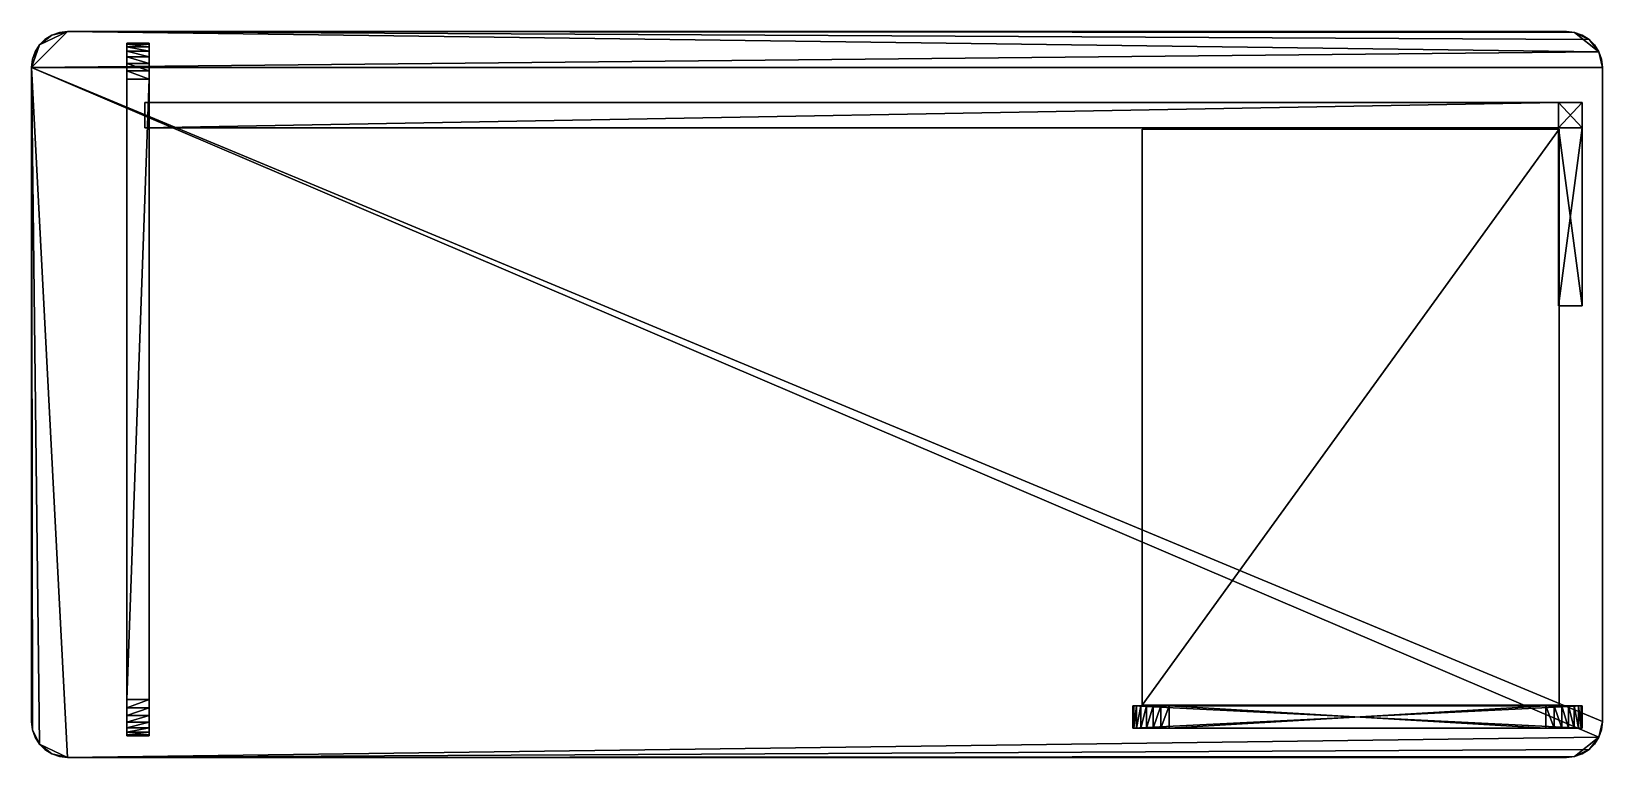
# Model space of a CAD drawing. Header units: centimetres. Extents: x -700 to 700, y -324 to 324.
import ezdxf

# ---------------------------------------------------------------- set-up
doc = ezdxf.new("R2010")
doc.units = ezdxf.units.CM
for name, color, linetype, true_color in [('beige', 7, 'Continuous', 0xe5a6d7), ('beige solid', 7, 'Continuous', 0xe5a6d7), ('grey', 7, 'Continuous', 0xe5a6d7)]:
    doc.layers.add(name, color=color, linetype=linetype, true_color=true_color)

msp = doc.modelspace()

# ---------------------------------------------------------------- meshes
at = {"layer": 'beige', "color": 116, "true_color": 0x06873a}
mesh = msp.add_polyface(dxfattribs=at)
corners = [(288.6, -297.5, 264.1), (293.6, -297.5, 269.1), (293.6, -277.5, 269.1), (284.8, -297.5, 258.1), (288.6, -277.5, 264.1), (282.3, -297.5, 251.3), (284.8, -277.5, 258.1), (281.5, -297.5, 243.9), (282.3, -277.5, 251.3), (281.5, -277.5, 122), (281.5, -297.5, 122), (293.6, -277.5, -29.7), (293.6, -297.5, -29.7), (288.6, -297.5, -24.7), (288.6, -277.5, -24.7), (284.8, -297.5, -18.7), (284.8, -277.5, -18.7), (282.3, -297.5, -11.9), (282.3, -277.5, -11.9), (281.5, -297.5, -4.6), (281.5, -277.5, -4.6), (281.5, -297.5, 117.4), (306.3, -297.5, -36), (288.6, -297.5, -63.7), (293.6, -297.5, -58.8), (293.6, -277.5, -58.8), (284.8, -297.5, -69.7), (288.6, -277.5, -63.7), (282.3, -297.5, -76.5), (284.8, -277.5, -69.7), (281.5, -297.5, -83.9), (282.3, -277.5, -76.5), (281.5, -277.5, -332.4), (281.5, -297.5, -332.4), (293.6, -277.5, -357.5), (293.6, -297.5, -357.5), (288.6, -297.5, -352.5), (288.6, -277.5, -352.5), (284.8, -297.5, -346.5), (284.8, -277.5, -346.5), (282.3, -297.5, -339.8), (282.3, -277.5, -339.8), (299.6, -297.5, -54.9)]
mesh.append_faces([[corners[k] for k in face] for face in [(15, 12, 22), (23, 28, 33), (42, 23, 33), (33, 38, 35)]], dxfattribs={"vtx0": -1, "vtx1": -1, "vtx2": -1, "color": 116})
mesh.append_faces([[corners[k] for k in face] for face in [(0, 1, 2), (3, 0, 4), (5, 3, 6), (7, 5, 8), (9, 10, 7), (11, 12, 13), (14, 13, 15), (16, 15, 17), (18, 17, 19), (1, 0, 3), (3, 5, 7), (20, 19, 21), (19, 17, 15), (15, 13, 12), (23, 24, 25), (26, 23, 27), (28, 26, 29), (30, 28, 31), (32, 33, 30), (34, 35, 36), (37, 36, 38), (39, 38, 40), (41, 40, 33), (42, 24, 23), (23, 26, 28), (28, 30, 33), (33, 40, 38), (38, 36, 35)]], dxfattribs={"vtx2": -1, "color": 116})
mesh = msp.add_polyface(dxfattribs=at)
corners = [(293.6, -277.5, 269.1), (288.6, -277.5, 264.1), (288.6, -297.5, 264.1), (284.8, -277.5, 258.1), (284.8, -297.5, 258.1), (282.3, -277.5, 251.3), (282.3, -297.5, 251.3), (281.5, -277.5, 243.9), (281.5, -297.5, 243.9), (281.5, -277.5, 122), (288.6, -297.5, -24.7), (288.6, -277.5, -24.7), (293.6, -277.5, -29.7), (284.8, -297.5, -18.7), (284.8, -277.5, -18.7), (282.3, -297.5, -11.9), (282.3, -277.5, -11.9), (281.5, -297.5, -4.6), (281.5, -277.5, -4.6), (281.5, -297.5, 117.4), (281.5, -277.5, 117.4), (299.6, -277.5, -33.5), (293.6, -277.5, -58.8), (288.6, -277.5, -63.7), (288.6, -297.5, -63.7), (284.8, -277.5, -69.7), (284.8, -297.5, -69.7), (282.3, -277.5, -76.5), (282.3, -297.5, -76.5), (281.5, -277.5, -83.9), (281.5, -297.5, -83.9), (281.5, -277.5, -332.4), (288.6, -297.5, -352.5), (288.6, -277.5, -352.5), (293.6, -277.5, -357.5), (284.8, -297.5, -346.5), (284.8, -277.5, -346.5), (282.3, -297.5, -339.8), (282.3, -277.5, -339.8), (281.5, -297.5, -332.4), (299.6, -277.5, -54.9)]
mesh.append_faces([[corners[k] for k in face] for face in [(21, 11, 16), (34, 36, 31), (27, 23, 40), (31, 27, 40)]], dxfattribs={"vtx0": -1, "vtx1": -1, "vtx2": -1, "color": 116})
mesh.append_faces([[corners[k] for k in face] for face in [(0, 1, 2), (1, 3, 4), (3, 5, 6), (5, 7, 8), (8, 7, 9), (10, 11, 12), (13, 14, 11), (15, 16, 14), (17, 18, 16), (7, 5, 3), (3, 1, 0), (19, 20, 18), (21, 12, 11), (11, 14, 16), (16, 18, 20), (22, 23, 24), (23, 25, 26), (25, 27, 28), (27, 29, 30), (30, 29, 31), (32, 33, 34), (35, 36, 33), (37, 38, 36), (39, 31, 38), (34, 33, 36), (36, 38, 31), (31, 29, 27), (27, 25, 23), (23, 22, 40)]], dxfattribs={"vtx2": -1, "color": 116})
mesh = msp.add_polyface(dxfattribs=at)
corners = [(299.6, -297.5, 272.9), (306.3, -297.5, 275.3), (306.3, -277.5, 275.3), (299.6, -277.5, 272.9), (293.6, -297.5, 269.1), (293.6, -277.5, 269.1), (299.6, -297.5, -33.5), (299.6, -277.5, -33.5), (306.3, -277.5, -36), (306.3, -297.5, -36), (293.6, -297.5, -29.7), (293.6, -277.5, -29.7), (284.8, -277.5, 258.1), (284.8, -297.5, 258.1), (313.7, -277.5, -36.8), (299.6, -297.5, -54.9), (306.3, -297.5, -52.5), (306.3, -277.5, -52.5), (299.6, -277.5, -54.9), (293.6, -297.5, -58.8), (293.6, -277.5, -58.8), (299.6, -297.5, -361.3), (299.6, -277.5, -361.3), (306.3, -277.5, -363.8), (306.3, -297.5, -363.8), (293.6, -297.5, -357.5), (293.6, -277.5, -357.5), (313.7, -277.5, -364.6), (281.5, -277.5, -332.4), (313.7, -277.5, -51.7), (313.7, -297.5, -51.7), (313.7, -297.5, -364.6), (281.5, -297.5, -332.4)]
mesh.append_faces([[corners[k] for k in face] for face in [(12, 5, 2), (1, 4, 13), (27, 26, 28), (27, 28, 18), (32, 25, 31), (15, 32, 31)]], dxfattribs={"vtx0": -1, "vtx1": -1, "vtx2": -1, "color": 116})
mesh.append_faces([[corners[k] for k in face] for face in [(25, 24, 31)]], dxfattribs={"vtx0": -1, "vtx2": -1, "color": 116})
mesh.append_faces([[corners[k] for k in face] for face in [(27, 23, 26)]], dxfattribs={"vtx1": -1, "vtx2": -1, "color": 116})
mesh.append_faces([[corners[k] for k in face] for face in [(0, 1, 2), (2, 3, 0), (4, 0, 3), (3, 5, 4), (6, 7, 8), (8, 9, 6), (10, 11, 7), (7, 6, 10), (5, 3, 2), (1, 0, 4), (14, 8, 7), (10, 6, 9), (15, 16, 17), (17, 18, 15), (19, 15, 18), (18, 20, 19), (21, 22, 23), (23, 24, 21), (25, 26, 22), (22, 21, 25), (23, 22, 26), (18, 17, 29), (30, 16, 15), (25, 21, 24)]], dxfattribs={"vtx2": -1, "color": 116})
mesh = msp.add_polyface(dxfattribs=at)
corners = [(306.3, -297.5, 275.3), (313.7, -297.5, 276.2), (313.7, -277.5, 276.2), (306.3, -277.5, 275.3), (306.3, -297.5, -36), (306.3, -277.5, -36), (313.7, -277.5, -36.8), (313.7, -297.5, -36.8), (681.8, -277.5, 122), (281.5, -277.5, 122), (281.5, -277.5, 243.9), (284.8, -277.5, 258.1), (649.5, -277.5, 276.2), (663.7, -277.5, 272.9), (649.5, -297.5, 276.2), (663.7, -297.5, 272.9), (284.8, -297.5, 258.1), (281.5, -297.5, 243.9), (281.5, -297.5, 122), (681.8, -297.5, 122), (649.5, -297.5, -36.8), (656.9, -277.5, -36), (299.6, -277.5, -33.5), (282.3, -277.5, -11.9), (678.5, -277.5, -18.7), (281.5, -277.5, 117.4), (284.8, -297.5, -18.7), (681, -297.5, -11.9), (281.5, -297.5, -4.6), (681.8, -297.5, 117.4), (281.5, -297.5, 117.4), (306.3, -297.5, -52.5), (313.7, -297.5, -51.7), (313.7, -277.5, -51.7), (306.3, -277.5, -52.5), (306.3, -297.5, -363.8), (306.3, -277.5, -363.8), (313.7, -277.5, -364.6), (313.7, -297.5, -364.6), (299.6, -277.5, -54.9), (649.5, -277.5, -51.7), (299.6, -297.5, -54.9), (649.5, -297.5, -51.7), (649.5, -297.5, -364.6)]
mesh.append_faces([[corners[k] for k in face] for face in [(8, 10, 11), (11, 3, 13), (15, 0, 16), (16, 17, 19), (21, 6, 22), (21, 22, 23), (24, 23, 25), (26, 4, 27), (28, 26, 29), (37, 39, 33), (32, 41, 38)]], dxfattribs={"vtx0": -1, "vtx1": -1, "vtx2": -1, "color": 116})
mesh.append_faces([[corners[k] for k in face] for face in [(37, 33, 40)]], dxfattribs={"vtx0": -1, "vtx2": -1, "color": 116})
mesh.append_faces([[corners[k] for k in face] for face in [(30, 28, 29)]], dxfattribs={"vtx1": -1, "color": 116})
mesh.append_faces([[corners[k] for k in face] for face in [(42, 32, 38)]], dxfattribs={"vtx1": -1, "vtx2": -1, "color": 116})
mesh.append_faces([[corners[k] for k in face] for face in [(0, 1, 2), (2, 3, 0), (4, 5, 6), (6, 7, 4), (8, 9, 10), (3, 2, 12), (14, 1, 0), (17, 18, 19), (12, 2, 1), (20, 7, 6), (4, 7, 20), (18, 9, 8), (25, 30, 29), (31, 32, 33), (33, 34, 31), (35, 36, 37), (37, 38, 35), (40, 33, 32), (43, 38, 37)]], dxfattribs={"vtx2": -1, "color": 116})
mesh = msp.add_polyface(dxfattribs=at)
corners = [(649.5, -277.5, 276.2), (649.5, -297.5, 276.2), (656.9, -297.5, 275.3), (306.3, -277.5, 275.3), (663.7, -277.5, 272.9), (681.8, -277.5, 122), (284.8, -277.5, 258.1), (663.7, -297.5, 272.9), (306.3, -297.5, 275.3), (284.8, -297.5, 258.1), (681.8, -297.5, 122), (656.9, -297.5, -36), (649.5, -297.5, -36.8), (649.5, -277.5, -36.8), (313.7, -297.5, 276.2), (313.7, -277.5, -36.8), (656.9, -277.5, -36), (678.5, -277.5, -18.7), (282.3, -277.5, -11.9), (681.8, -277.5, -4.6), (281.5, -277.5, 117.4), (681.8, -277.5, 117.4), (306.3, -297.5, -36), (663.7, -297.5, -33.5), (681, -297.5, -11.9), (284.8, -297.5, -18.7), (681.8, -297.5, 117.4), (281.5, -297.5, 122), (649.5, -277.5, -51.7), (649.5, -297.5, -51.7), (656.9, -297.5, -52.5), (656.9, -277.5, -363.8), (649.5, -277.5, -364.6), (313.7, -277.5, -364.6), (669.7, -277.5, -357.5), (681.8, -277.5, -332.4), (663.7, -277.5, -54.9), (663.7, -297.5, -54.9), (313.7, -297.5, -364.6), (649.5, -297.5, -364.6), (656.9, -297.5, -363.8), (669.7, -297.5, -357.5), (681.8, -297.5, -332.4), (313.7, -297.5, -51.7)]
mesh.append_faces([[corners[k] for k in face] for face in [(3, 0, 4), (5, 6, 4), (7, 1, 8), (7, 9, 10), (17, 16, 18), (19, 17, 20), (22, 12, 23), (22, 23, 24), (25, 24, 26), (34, 31, 33), (35, 34, 33), (33, 28, 36), (35, 33, 36), (37, 29, 38), (38, 40, 41), (38, 41, 42), (37, 38, 42)]], dxfattribs={"vtx0": -1, "vtx1": -1, "vtx2": -1, "color": 116})
mesh.append_faces([[corners[k] for k in face] for face in [(21, 19, 20)]], dxfattribs={"vtx1": -1, "color": 116})
mesh.append_faces([[corners[k] for k in face] for face in [(0, 1, 2), (11, 12, 13), (14, 1, 0), (15, 13, 12), (16, 13, 15), (5, 10, 27), (26, 21, 20), (28, 29, 30), (31, 32, 33), (38, 39, 40), (40, 39, 32), (32, 31, 40), (43, 29, 28), (33, 32, 39)]], dxfattribs={"vtx2": -1, "color": 116})
mesh = msp.add_polyface(dxfattribs=at)
corners = [(656.9, -297.5, 275.3), (656.9, -277.5, 275.3), (649.5, -277.5, 276.2), (663.7, -297.5, 272.9), (663.7, -277.5, 272.9), (669.7, -297.5, 269.1), (669.7, -277.5, 269.1), (674.7, -277.5, 264.1), (674.7, -297.5, 264.1), (649.5, -297.5, 276.2), (649.5, -277.5, -36.8), (656.9, -277.5, -36), (656.9, -297.5, -36), (663.7, -297.5, -33.5), (663.7, -277.5, -33.5), (669.7, -297.5, -29.7), (669.7, -277.5, -29.7), (678.5, -277.5, -18.7), (649.5, -297.5, -36.8), (674.7, -297.5, -24.7), (656.9, -297.5, -52.5), (656.9, -277.5, -52.5), (649.5, -277.5, -51.7), (663.7, -297.5, -54.9), (663.7, -277.5, -54.9), (669.7, -297.5, -58.8), (669.7, -277.5, -58.8), (669.7, -277.5, -357.5), (663.7, -277.5, -361.3), (656.9, -277.5, -363.8), (674.7, -277.5, -63.7), (674.7, -297.5, -63.7), (649.5, -297.5, -51.7), (656.9, -297.5, -363.8), (663.7, -297.5, -361.3), (669.7, -297.5, -357.5)]
mesh.append_faces([[corners[k] for k in face] for face in [(17, 16, 11)]], dxfattribs={"vtx0": -1, "vtx1": -1, "vtx2": -1, "color": 116})
mesh.append_faces([[corners[k] for k in face] for face in [(0, 1, 2), (3, 4, 1), (1, 0, 3), (5, 6, 4), (4, 3, 5), (2, 1, 4), (4, 6, 7), (8, 5, 3), (3, 0, 9), (10, 11, 12), (13, 12, 11), (11, 14, 13), (15, 13, 14), (14, 16, 15), (16, 14, 11), (18, 12, 13), (13, 15, 19), (20, 21, 22), (23, 24, 21), (21, 20, 23), (25, 26, 24), (24, 23, 25), (27, 28, 29), (22, 21, 24), (24, 26, 30), (31, 25, 23), (23, 20, 32), (33, 34, 35), (34, 33, 29), (29, 28, 34), (35, 34, 28), (28, 27, 35)]], dxfattribs={"vtx2": -1, "color": 116})
mesh = msp.add_polyface(dxfattribs=at)
corners = [(669.7, -277.5, 269.1), (669.7, -297.5, 269.1), (674.7, -297.5, 264.1), (674.7, -277.5, 264.1), (678.5, -297.5, 258.1), (678.5, -277.5, 258.1), (681, -297.5, 251.3), (681, -277.5, 251.3), (681.8, -297.5, 243.9), (681.8, -297.5, 122), (681.8, -277.5, 122), (663.7, -297.5, 272.9), (674.7, -297.5, -24.7), (669.7, -297.5, -29.7), (669.7, -277.5, -29.7), (678.5, -297.5, -18.7), (674.7, -277.5, -24.7), (681, -297.5, -11.9), (678.5, -277.5, -18.7), (681.8, -297.5, -4.6), (681, -277.5, -11.9), (681.8, -277.5, 117.4), (681.8, -297.5, 117.4), (663.7, -297.5, -33.5), (669.7, -277.5, -58.8), (669.7, -297.5, -58.8), (674.7, -297.5, -63.7), (674.7, -277.5, -63.7), (678.5, -297.5, -69.7), (678.5, -277.5, -69.7), (681, -297.5, -76.5), (681, -277.5, -76.5), (681.8, -297.5, -83.9), (681.8, -297.5, -332.4), (681.8, -277.5, -332.4), (669.7, -297.5, -357.5), (674.7, -297.5, -352.5), (678.5, -297.5, -346.5), (681, -297.5, -339.8), (663.7, -297.5, -54.9), (669.7, -277.5, -357.5), (678.5, -277.5, -346.5), (681, -277.5, -339.8)]
mesh.append_faces([[corners[k] for k in face] for face in [(11, 9, 6), (2, 11, 6), (23, 12, 17), (35, 37, 33), (26, 39, 33), (26, 33, 30)]], dxfattribs={"vtx0": -1, "vtx1": -1, "vtx2": -1, "color": 116})
mesh.append_faces([[corners[k] for k in face] for face in [(4, 2, 6), (28, 26, 30)]], dxfattribs={"vtx1": -1, "color": 116})
mesh.append_faces([[corners[k] for k in face] for face in [(0, 1, 2), (3, 2, 4), (5, 4, 6), (7, 6, 8), (8, 9, 10), (9, 8, 6), (12, 13, 14), (15, 12, 16), (17, 15, 18), (19, 17, 20), (21, 22, 19), (12, 15, 17), (17, 19, 22), (24, 25, 26), (27, 26, 28), (29, 28, 30), (31, 30, 32), (32, 33, 34), (35, 36, 37), (37, 38, 33), (33, 32, 30), (36, 35, 40), (38, 37, 41), (33, 38, 42)]], dxfattribs={"vtx2": -1, "color": 116})
mesh = msp.add_polyface(dxfattribs=at)
corners = [(674.7, -297.5, 264.1), (674.7, -277.5, 264.1), (669.7, -277.5, 269.1), (678.5, -297.5, 258.1), (678.5, -277.5, 258.1), (681, -297.5, 251.3), (681, -277.5, 251.3), (681.8, -297.5, 243.9), (681.8, -277.5, 243.9), (681.8, -277.5, 122), (663.7, -277.5, 272.9), (669.7, -277.5, -29.7), (674.7, -277.5, -24.7), (674.7, -297.5, -24.7), (678.5, -277.5, -18.7), (678.5, -297.5, -18.7), (681, -277.5, -11.9), (681, -297.5, -11.9), (681.8, -277.5, -4.6), (681.8, -297.5, -4.6), (681.8, -277.5, 117.4), (674.7, -297.5, -63.7), (674.7, -277.5, -63.7), (669.7, -277.5, -58.8), (678.5, -297.5, -69.7), (678.5, -277.5, -69.7), (681, -297.5, -76.5), (681, -277.5, -76.5), (681.8, -297.5, -83.9), (681.8, -277.5, -83.9), (681.8, -277.5, -332.4), (681, -277.5, -339.8), (678.5, -277.5, -346.5), (674.7, -277.5, -352.5), (669.7, -277.5, -357.5), (663.7, -277.5, -54.9), (674.7, -297.5, -352.5), (678.5, -297.5, -346.5), (681, -297.5, -339.8), (681.8, -297.5, -332.4)]
mesh.append_faces([[corners[k] for k in face] for face in [(9, 10, 1), (6, 9, 1), (30, 32, 34), (27, 30, 35), (27, 35, 22)]], dxfattribs={"vtx0": -1, "vtx1": -1, "vtx2": -1, "color": 116})
mesh.append_faces([[corners[k] for k in face] for face in [(4, 6, 1), (25, 27, 22)]], dxfattribs={"vtx1": -1, "color": 116})
mesh.append_faces([[corners[k] for k in face] for face in [(0, 1, 2), (3, 4, 1), (5, 6, 4), (7, 8, 6), (9, 8, 7), (6, 8, 9), (11, 12, 13), (12, 14, 15), (14, 16, 17), (16, 18, 19), (19, 18, 20), (18, 16, 14), (14, 12, 11), (21, 22, 23), (24, 25, 22), (26, 27, 25), (28, 29, 27), (30, 29, 28), (27, 29, 30), (30, 31, 32), (32, 33, 34), (34, 33, 36), (37, 36, 33), (33, 32, 37), (32, 31, 38), (31, 30, 39)]], dxfattribs={"vtx2": -1, "color": 116})
at = {"layer": 'beige solid', "color": 116, "true_color": 0x06873a}
mesh = msp.add_polyface(dxfattribs=at)
corners = [(700, 291.4, 354.7), (699.1, 298.8, 354.7), (696.7, 305.6, 354.7), (692.9, 311.6, 354.7), (687.9, 316.6, 354.7), (681.9, 320.4, 354.7), (675.1, 322.8, 354.7), (667.7, 323.7, 354.7), (700, 291.4, 374.7), (699.1, 298.8, 374.7), (696.7, 305.6, 374.7), (692.9, 311.6, 374.7), (687.9, 316.6, 374.7), (681.9, 320.4, 374.7), (675.1, 322.8, 374.7), (667.7, 323.7, 374.7), (-700, 291.4, 354.7), (-699.1, 298.8, 354.7), (-699.1, 298.8, 374.7), (-700, 291.4, 374.7), (-696.7, 305.6, 354.7), (-696.7, 305.6, 374.7), (-692.9, 311.6, 354.7), (-692.9, 311.6, 374.7), (-687.9, 316.6, 354.7), (-687.9, 316.6, 374.7), (-681.9, 320.4, 354.7), (-681.9, 320.4, 374.7), (-675.1, 322.8, 354.7), (-675.1, 322.8, 374.7), (-667.7, 323.7, 354.7), (-667.7, 323.7, 374.7), (700, -291.4, 354.7), (699.1, -298.8, 354.7), (699.1, -298.8, 374.7), (700, -291.4, 374.7), (696.7, -305.6, 354.7), (696.7, -305.6, 374.7), (692.9, -311.6, 354.7), (692.9, -311.6, 374.7), (687.9, -316.6, 354.7), (687.9, -316.6, 374.7), (681.9, -320.4, 354.7), (681.9, -320.4, 374.7), (675.1, -322.8, 354.7), (675.1, -322.8, 374.7), (667.7, -323.7, 354.7), (667.7, -323.7, 374.7), (-667.7, -323.7, 354.7), (-667.7, -323.7, 374.7), (-700, -291.4, 354.7), (-699.1, -298.8, 354.7), (-696.7, -305.6, 354.7), (-692.9, -311.6, 354.7), (-687.9, -316.6, 354.7), (-681.9, -320.4, 354.7), (-675.1, -322.8, 354.7), (-675.1, -322.8, 374.7), (-681.9, -320.4, 374.7), (-687.9, -316.6, 374.7), (-692.9, -311.6, 374.7), (-696.7, -305.6, 374.7), (-699.1, -298.8, 374.7), (-700, -291.4, 374.7)]
mesh.append_faces([[corners[k] for k in face] for face in [(48, 55, 53), (53, 51, 16), (48, 53, 16), (22, 26, 30), (16, 22, 30), (6, 4, 2), (30, 6, 2), (16, 30, 2), (16, 2, 0), (16, 32, 36), (48, 16, 36), (44, 48, 36), (44, 36, 40), (12, 14, 31), (10, 12, 31), (31, 27, 23), (31, 23, 19), (10, 31, 19), (8, 10, 19), (37, 35, 19), (19, 62, 60), (60, 58, 49), (19, 60, 49), (37, 19, 49), (41, 37, 49), (41, 49, 45)]], dxfattribs={"vtx0": -1, "vtx1": -1, "vtx2": -1, "color": 116})
mesh.append_faces([[corners[k] for k in face] for face in [(16, 0, 32), (23, 18, 19)]], dxfattribs={"vtx0": -1, "vtx2": -1, "color": 116})
mesh.append_faces([[corners[k] for k in face] for face in [(42, 44, 40), (43, 41, 45)]], dxfattribs={"vtx1": -1, "color": 116})
mesh.append_faces([[corners[k] for k in face] for face in [(16, 17, 22), (35, 8, 19)]], dxfattribs={"vtx1": -1, "vtx2": -1, "color": 116})
mesh.append_faces([[corners[k] for k in face] for face in [(9, 8, 0), (0, 1, 9), (10, 9, 1), (1, 2, 10), (11, 10, 2), (2, 3, 11), (12, 11, 3), (3, 4, 12), (13, 12, 4), (4, 5, 13), (14, 13, 5), (5, 6, 14), (15, 14, 6), (6, 7, 15), (30, 31, 15), (15, 7, 30), (18, 17, 16), (16, 19, 18), (21, 20, 17), (17, 18, 21), (23, 22, 20), (20, 21, 23), (25, 24, 22), (22, 23, 25), (27, 26, 24), (24, 25, 27), (29, 28, 26), (26, 27, 29), (31, 30, 28), (28, 29, 31), (34, 33, 32), (32, 35, 34), (37, 36, 33), (33, 34, 37), (39, 38, 36), (36, 37, 39), (41, 40, 38), (38, 39, 41), (43, 42, 40), (40, 41, 43), (45, 44, 42), (42, 43, 45), (47, 46, 44), (44, 45, 47), (48, 46, 47), (47, 49, 48), (44, 46, 48), (48, 56, 55), (55, 54, 53), (53, 52, 51), (51, 50, 16), (17, 20, 22), (22, 24, 26), (26, 28, 30), (30, 7, 6), (6, 5, 4), (4, 3, 2), (2, 1, 0), (32, 33, 36), (36, 38, 40), (41, 39, 37), (37, 34, 35), (8, 9, 10), (10, 11, 12), (12, 13, 14), (14, 15, 31), (31, 29, 27), (27, 25, 23), (23, 21, 18), (19, 63, 62), (62, 61, 60), (60, 59, 58), (58, 57, 49), (49, 47, 45), (62, 63, 50), (50, 51, 62), (61, 62, 51), (51, 52, 61), (60, 61, 52), (52, 53, 60), (59, 60, 53), (53, 54, 59), (58, 59, 54), (54, 55, 58), (57, 58, 55), (55, 56, 57), (49, 57, 56), (56, 48, 49), (8, 35, 32), (32, 0, 8), (16, 50, 63), (63, 19, 16)]], dxfattribs={"vtx2": -1, "color": 116})
at = {"layer": 'grey', "color": 116, "true_color": 0x06873a}
mesh = msp.add_polyface(dxfattribs=at)
corners = [(-598.8, 237.6, 129.7), (660.8, 237.6, 129.7), (-598.8, 260.2, 129.7), (660.8, 260.2, 129.7), (-598.8, 237.6, 358), (660.8, 237.6, 358), (-598.8, 260.2, 358), (660.8, 260.2, 358), (681.8, 237.6, 129.7), (681.8, 260.2, 129.7), (681.8, 260.2, 358), (681.8, 237.6, 358), (660.8, 78.9, 358), (660.8, 78.9, 129.7), (681.8, 78.9, 129.7), (681.8, 78.9, 358), (-595, 281, -373.9), (-595, 288.4, -373), (-615, 288.4, -373), (-615, 281, -373.9), (-595, 295.1, -370.6), (-615, 295.1, -370.6), (-595, 301.1, -366.8), (-615, 301.1, -366.8), (-595, 306.1, -361.8), (-615, 306.1, -361.8), (-595, 309.9, -355.8), (-615, 309.9, -355.8), (-595, 312.4, -349), (-615, 312.4, -349), (-595, 313.2, -341.6), (-615, 313.2, -341.6), (-595, -304.2, -341.6), (-615, -304.2, -341.6), (-595, -272, -373.9), (-595, -279.4, -373), (-595, -286.2, -370.6), (-595, -292.2, -366.8), (-595, -297.2, -361.8), (-595, -301, -355.8), (-595, -303.4, -349), (-615, -303.4, -349), (-615, -301, -355.8), (-615, -297.2, -361.8), (-615, -292.2, -366.8), (-615, -286.2, -370.6), (-615, -279.4, -373), (-615, -272, -373.9), (-595, 313.2, 359.4), (-615, 313.2, 359.4), (-595, -304.2, 359.4), (-615, -304.2, 359.4), (289.7, -277, -374.7), (661.3, -277, -374.7), (289.7, 236.6, -374.7), (661.3, 236.6, -374.7), (289.7, -277, 252.2), (661.3, -277, 252.2), (289.7, 236.6, 252.2), (661.3, 236.6, 252.2)]
mesh.append_faces([[corners[k] for k in face] for face in [(39, 37, 35), (35, 16, 20), (20, 24, 28), (35, 20, 28), (39, 35, 28), (39, 28, 48), (32, 39, 48), (27, 23, 18), (18, 47, 45), (45, 43, 41), (18, 45, 41), (27, 18, 41), (27, 41, 51), (31, 27, 51)]], dxfattribs={"vtx0": -1, "vtx1": -1, "vtx2": -1, "color": 116})
mesh.append_faces([[corners[k] for k in face] for face in [(50, 32, 48), (49, 31, 51)]], dxfattribs={"vtx1": -1, "color": 116})
mesh.append_faces([[corners[k] for k in face] for face in [(0, 2, 3), (3, 1, 0), (4, 5, 7), (7, 6, 4), (0, 1, 5), (5, 4, 0), (8, 9, 10), (10, 11, 8), (3, 2, 6), (6, 7, 3), (2, 0, 4), (4, 6, 2), (1, 3, 9), (9, 8, 1), (3, 7, 10), (10, 9, 3), (7, 5, 11), (11, 10, 7), (12, 13, 14), (14, 15, 12), (5, 1, 13), (13, 12, 5), (1, 8, 14), (14, 13, 1), (8, 11, 15), (15, 14, 8), (11, 5, 12), (12, 15, 11), (18, 17, 16), (16, 19, 18), (21, 20, 17), (17, 18, 21), (23, 22, 20), (20, 21, 23), (25, 24, 22), (22, 23, 25), (27, 26, 24), (24, 25, 27), (29, 28, 26), (26, 27, 29), (31, 30, 28), (28, 29, 31), (46, 47, 34), (34, 35, 46), (45, 46, 35), (35, 36, 45), (44, 45, 36), (36, 37, 44), (43, 44, 37), (37, 38, 43), (42, 43, 38), (38, 39, 42), (41, 42, 39), (39, 40, 41), (33, 41, 40), (40, 32, 33), (16, 34, 47), (47, 19, 16), (30, 31, 49), (49, 48, 30), (33, 32, 50), (50, 51, 33), (32, 40, 39), (39, 38, 37), (37, 36, 35), (35, 34, 16), (16, 17, 20), (20, 22, 24), (24, 26, 28), (28, 30, 48), (31, 29, 27), (27, 25, 23), (23, 21, 18), (18, 19, 47), (47, 46, 45), (45, 44, 43), (43, 42, 41), (41, 33, 51), (52, 54, 55), (55, 53, 52), (56, 57, 59), (59, 58, 56), (52, 53, 57), (57, 56, 52), (53, 55, 59), (59, 57, 53), (55, 54, 58), (58, 59, 55), (54, 52, 56), (56, 58, 54)]], dxfattribs={"vtx2": -1, "color": 116})

doc.saveas('drawing.dxf')
